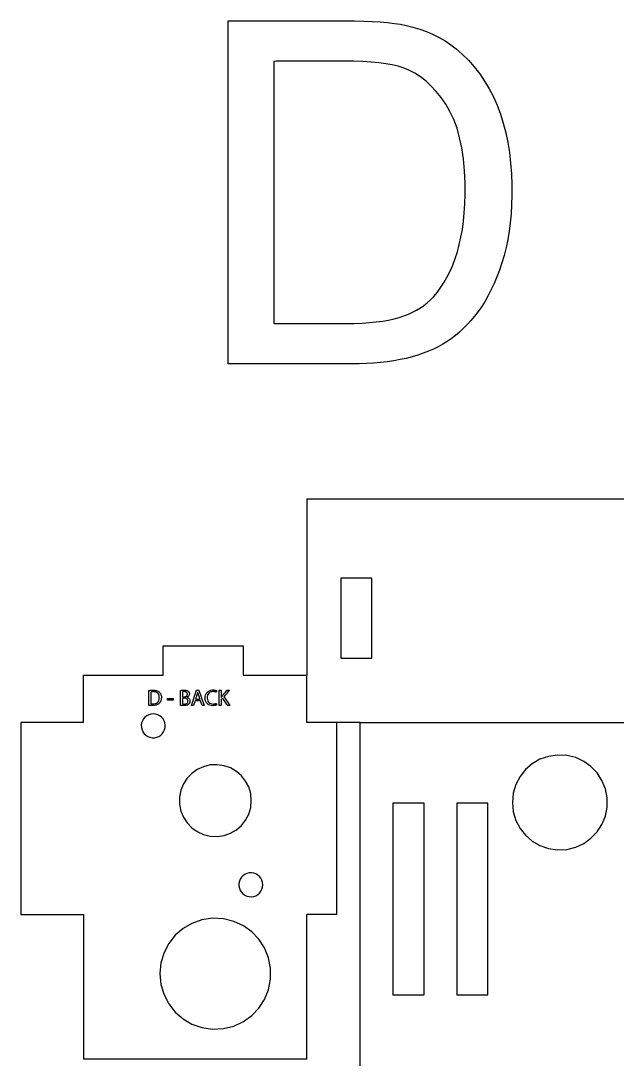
# Model space of a CAD drawing. Header units: metres. Extents: x 1590 to 2032, y 1171 to 1416.
# Drawn here: x 1589.7 to 1664.4, y 1285.2 to 1415.2 of the extents above; entities that cross this region are included whole.
import ezdxf

# ---------------------------------------------------------------- set-up
doc = ezdxf.new("R2010")
doc.units = ezdxf.units.M

msp = doc.modelspace()

# ---------------------------------------------------------------- linework, layer by layer
at = {"layer": 'COMPONENT1'}
for p, q in [((1625.56, 1355.38), (1625.56, 1333.3)), ((1625.56, 1355.38), (1687.23, 1355.38)), ((1633.7, 1345.46), (1629.8, 1345.46)), ((1629.8, 1345.46), (1629.8, 1335.46)), ((1633.7, 1335.46), (1633.7, 1345.46)), ((1607.56, 1333.3), (1607.56, 1337)), ((1607.56, 1337), (1617.56, 1337)), ((1617.56, 1337), (1617.56, 1333.3)), ((1629.8, 1335.46), (1633.7, 1335.46)), ((1597.56, 1333.3), (1607.56, 1333.3)), ((1597.56, 1327.38), (1597.56, 1333.3)), ((1617.56, 1333.3), (1625.56, 1333.3)), ((1625.56, 1327.38), (1625.56, 1333.3)), ((1606.02, 1328.45), (1605.74, 1328.36)), ((1606.31, 1328.47), (1606.02, 1328.45)), ((1606.6, 1328.45), (1606.31, 1328.47)), ((1606.88, 1328.36), (1606.6, 1328.45)), ((1597.56, 1327.38), (1589.71, 1327.38)), ((1589.71, 1327.38), (1589.71, 1303.37)), ((1604.85, 1327.34), (1604.81, 1327.05)), ((1604.95, 1327.61), (1604.85, 1327.34)), ((1605.09, 1327.85), (1604.95, 1327.61)), ((1605.27, 1328.06), (1605.09, 1327.85)), ((1605.49, 1328.23), (1605.27, 1328.06)), ((1605.74, 1328.36), (1605.49, 1328.23)), ((1607.13, 1328.23), (1606.88, 1328.36)), ((1607.35, 1328.06), (1607.13, 1328.23)), ((1607.53, 1327.85), (1607.35, 1328.06)), ((1607.67, 1327.61), (1607.53, 1327.85)), ((1607.77, 1327.34), (1607.67, 1327.61)), ((1607.81, 1327.05), (1607.77, 1327.34)), ((1629.26, 1327.38), (1625.56, 1327.38)), ((1632.23, 1327.38), (1629.26, 1327.38)), ((1629.26, 1327.38), (1629.26, 1303.37)), ((1632.23, 1327.38), (1687.23, 1327.38)), ((1632.23, 1327.3), (1632.23, 1327.38)), ((1632.23, 1275.6), (1632.23, 1327.3)), ((1604.81, 1327.05), (1604.83, 1326.75)), ((1604.83, 1326.75), (1604.9, 1326.47)), ((1604.9, 1326.47), (1605.01, 1326.22)), ((1605.01, 1326.22), (1605.18, 1325.99)), ((1605.18, 1325.99), (1605.38, 1325.8)), ((1607.24, 1325.8), (1607.44, 1325.99)), ((1607.44, 1325.99), (1607.61, 1326.22)), ((1607.61, 1326.22), (1607.72, 1326.47)), ((1607.72, 1326.47), (1607.79, 1326.75)), ((1607.79, 1326.75), (1607.81, 1327.05)), ((1605.38, 1325.8), (1605.61, 1325.64)), ((1605.61, 1325.64), (1605.88, 1325.54)), ((1605.88, 1325.54), (1606.16, 1325.48)), ((1606.16, 1325.48), (1606.46, 1325.48)), ((1606.46, 1325.48), (1606.74, 1325.54)), ((1606.74, 1325.54), (1607.01, 1325.64)), ((1607.01, 1325.64), (1607.24, 1325.8)), ((1656.93, 1323.32), (1655.79, 1323.15)), ((1658.11, 1323.27), (1656.93, 1323.32)), ((1659.22, 1322.99), (1658.11, 1323.27)), ((1613.43, 1322.07), (1612.59, 1321.86)), ((1614.32, 1322.11), (1613.43, 1322.07)), ((1615.18, 1321.98), (1614.32, 1322.11)), ((1615.99, 1321.7), (1615.18, 1321.98)), ((1653.76, 1322.21), (1652.92, 1321.49)), ((1654.72, 1322.78), (1653.76, 1322.21)), ((1655.79, 1323.15), (1654.72, 1322.78)), ((1660.23, 1322.52), (1659.22, 1322.99)), ((1661.13, 1321.87), (1660.23, 1322.52)), ((1611.14, 1321.01), (1610.56, 1320.41)), ((1611.82, 1321.5), (1611.14, 1321.01)), ((1612.59, 1321.86), (1611.82, 1321.5)), ((1616.72, 1321.27), (1615.99, 1321.7)), ((1617.35, 1320.72), (1616.72, 1321.27)), ((1617.87, 1320.06), (1617.35, 1320.72)), ((1652.92, 1321.49), (1652.24, 1320.62)), ((1661.9, 1321.07), (1661.13, 1321.87)), ((1662.5, 1320.14), (1661.9, 1321.07)), ((1610.1, 1319.7), (1609.78, 1318.91)), ((1610.56, 1320.41), (1610.1, 1319.7)), ((1618.26, 1319.32), (1617.87, 1320.06)), ((1651.72, 1319.63), (1651.39, 1318.54)), ((1652.24, 1320.62), (1651.72, 1319.63)), ((1662.93, 1319.1), (1662.5, 1320.14)), ((1609.78, 1318.91), (1609.61, 1318.06)), ((1609.61, 1318.06), (1609.61, 1317.17)), ((1618.51, 1318.49), (1618.26, 1319.32)), ((1618.59, 1317.61), (1618.51, 1318.49)), ((1651.39, 1318.54), (1651.28, 1317.38)), ((1663.15, 1317.97), (1662.93, 1319.1)), ((1609.61, 1317.17), (1609.78, 1316.31)), ((1618.51, 1316.73), (1618.59, 1317.61)), ((1640.23, 1317.3), (1636.33, 1317.3)), ((1636.33, 1317.3), (1636.33, 1293.29)), ((1640.23, 1293.29), (1640.23, 1317.3)), ((1648.23, 1317.3), (1644.33, 1317.3)), ((1644.33, 1317.3), (1644.33, 1293.29)), ((1648.23, 1293.29), (1648.23, 1317.3)), ((1651.28, 1317.38), (1651.39, 1316.22)), ((1662.93, 1315.66), (1663.15, 1316.79)), ((1663.15, 1316.79), (1663.15, 1317.97)), ((1609.78, 1316.31), (1610.1, 1315.53)), ((1610.1, 1315.53), (1610.56, 1314.82)), ((1617.87, 1315.16), (1618.26, 1315.91)), ((1618.26, 1315.91), (1618.51, 1316.73)), ((1651.39, 1316.22), (1651.72, 1315.13)), ((1662.5, 1314.62), (1662.93, 1315.66)), ((1610.56, 1314.82), (1611.14, 1314.22)), ((1611.14, 1314.22), (1611.82, 1313.73)), ((1616.72, 1313.96), (1617.35, 1314.51)), ((1617.35, 1314.51), (1617.87, 1315.16)), ((1651.72, 1315.13), (1652.24, 1314.14)), ((1661.9, 1313.69), (1662.5, 1314.62)), ((1611.82, 1313.73), (1612.59, 1313.37)), ((1612.59, 1313.37), (1613.43, 1313.16)), ((1613.43, 1313.16), (1614.32, 1313.12)), ((1614.32, 1313.12), (1615.18, 1313.25)), ((1615.18, 1313.25), (1615.99, 1313.53)), ((1615.99, 1313.53), (1616.72, 1313.96)), ((1652.24, 1314.14), (1652.92, 1313.27)), ((1652.92, 1313.27), (1653.76, 1312.55)), ((1660.23, 1312.24), (1661.13, 1312.89)), ((1661.13, 1312.89), (1661.9, 1313.69)), ((1653.76, 1312.55), (1654.72, 1311.98)), ((1654.72, 1311.98), (1655.79, 1311.61)), ((1655.79, 1311.61), (1656.93, 1311.44)), ((1658.11, 1311.49), (1659.22, 1311.77)), ((1659.22, 1311.77), (1660.23, 1312.24)), ((1656.93, 1311.44), (1658.11, 1311.49)), ((1617.2, 1307.77), (1617.09, 1307.51)), ((1617.35, 1308.01), (1617.2, 1307.77)), ((1617.54, 1308.21), (1617.35, 1308.01)), ((1617.77, 1308.37), (1617.54, 1308.21)), ((1618.03, 1308.49), (1617.77, 1308.37)), ((1618.31, 1308.56), (1618.03, 1308.49)), ((1618.6, 1308.57), (1618.31, 1308.56)), ((1618.89, 1308.53), (1618.6, 1308.57)), ((1619.16, 1308.44), (1618.89, 1308.53)), ((1619.4, 1308.29), (1619.16, 1308.44)), ((1619.61, 1308.11), (1619.4, 1308.29)), ((1619.79, 1307.89), (1619.61, 1308.11)), ((1619.92, 1307.64), (1619.79, 1307.89)), ((1617.09, 1307.51), (1617.03, 1307.22)), ((1617.03, 1307.22), (1617.03, 1306.93)), ((1617.03, 1306.93), (1617.09, 1306.64)), ((1617.09, 1306.64), (1617.2, 1306.38)), ((1617.2, 1306.38), (1617.35, 1306.14)), ((1619.79, 1306.26), (1619.92, 1306.51)), ((1620, 1307.37), (1619.92, 1307.64)), ((1619.92, 1306.51), (1620, 1306.78)), ((1620.03, 1307.08), (1620, 1307.37)), ((1620, 1306.78), (1620.03, 1307.08)), ((1617.35, 1306.14), (1617.54, 1305.94)), ((1617.54, 1305.94), (1617.77, 1305.78)), ((1617.77, 1305.78), (1618.03, 1305.66)), ((1618.03, 1305.66), (1618.31, 1305.59)), ((1618.31, 1305.59), (1618.6, 1305.58)), ((1618.6, 1305.58), (1618.89, 1305.62)), ((1618.89, 1305.62), (1619.16, 1305.71)), ((1619.16, 1305.71), (1619.4, 1305.86)), ((1619.4, 1305.86), (1619.61, 1306.04)), ((1619.61, 1306.04), (1619.79, 1306.26)), ((1589.71, 1303.37), (1597.56, 1303.37)), ((1597.56, 1303.37), (1597.56, 1285.26)), ((1612.41, 1302.69), (1611.16, 1302.25)), ((1613.74, 1302.89), (1612.41, 1302.69)), ((1615.12, 1302.82), (1613.74, 1302.89)), ((1616.41, 1302.5), (1615.12, 1302.82)), ((1617.6, 1301.95), (1616.41, 1302.5)), ((1629.26, 1303.37), (1625.56, 1303.37)), ((1625.56, 1285.26), (1625.56, 1303.37)), ((1610.04, 1301.59), (1609.06, 1300.75)), ((1611.16, 1302.25), (1610.04, 1301.59)), ((1618.65, 1301.19), (1617.6, 1301.95)), ((1619.54, 1300.26), (1618.65, 1301.19)), ((1609.06, 1300.75), (1608.26, 1299.73)), ((1620.25, 1299.17), (1619.54, 1300.26)), ((1607.66, 1298.58), (1607.27, 1297.31)), ((1608.26, 1299.73), (1607.66, 1298.58)), ((1620.75, 1297.95), (1620.25, 1299.17)), ((1607.27, 1297.31), (1607.14, 1295.95)), ((1621.01, 1296.64), (1620.75, 1297.95)), ((1607.14, 1295.95), (1607.27, 1294.59)), ((1621.01, 1295.26), (1621.01, 1296.64)), ((1620.75, 1293.94), (1621.01, 1295.26)), ((1607.27, 1294.59), (1607.66, 1293.32)), ((1620.25, 1292.72), (1620.75, 1293.94)), ((1607.66, 1293.32), (1608.26, 1292.16)), ((1608.26, 1292.16), (1609.06, 1291.15)), ((1619.54, 1291.64), (1620.25, 1292.72)), ((1636.33, 1293.29), (1640.23, 1293.29)), ((1644.33, 1293.29), (1648.23, 1293.29)), ((1609.06, 1291.15), (1610.04, 1290.3)), ((1618.65, 1290.7), (1619.54, 1291.64)), ((1610.04, 1290.3), (1611.16, 1289.64)), ((1611.16, 1289.64), (1612.41, 1289.2)), ((1616.41, 1289.39), (1617.6, 1289.95)), ((1617.6, 1289.95), (1618.65, 1290.7)), ((1612.41, 1289.2), (1613.74, 1289.01)), ((1613.74, 1289.01), (1615.12, 1289.07)), ((1615.12, 1289.07), (1616.41, 1289.39)), ((1625.56, 1285.26), (1597.56, 1285.26))]:
    msp.add_line(p, q, dxfattribs=at)
at = {"layer": 'COMPONENT19'}
for p, q in [((1605.76, 1331.4), (1605.82, 1331.41)), ((1605.76, 1331.32), (1605.76, 1331.4)), ((1605.76, 1331.12), (1605.76, 1331.32)), ((1605.76, 1330.82), (1605.76, 1331.12)), ((1605.82, 1331.41), (1605.88, 1331.41)), ((1605.88, 1331.41), (1605.94, 1331.42)), ((1605.94, 1331.42), (1606, 1331.43)), ((1606, 1331.43), (1606.07, 1331.43)), ((1606.03, 1331.22), (1606.01, 1331.13)), ((1606.01, 1331.13), (1606.01, 1330.95)), ((1606.05, 1331.23), (1606.03, 1331.22)), ((1606.08, 1331.23), (1606.05, 1331.23)), ((1606.07, 1331.43), (1606.13, 1331.44)), ((1606.12, 1331.24), (1606.08, 1331.23)), ((1606.15, 1331.24), (1606.12, 1331.24)), ((1606.13, 1331.44), (1606.2, 1331.44)), ((1606.19, 1331.24), (1606.15, 1331.24)), ((1606.23, 1331.24), (1606.19, 1331.24)), ((1606.2, 1331.44), (1606.27, 1331.44)), ((1606.28, 1331.25), (1606.23, 1331.24)), ((1606.27, 1331.44), (1606.39, 1331.44)), ((1606.4, 1331.24), (1606.28, 1331.25)), ((1606.39, 1331.44), (1606.51, 1331.43)), ((1606.57, 1331.21), (1606.4, 1331.24)), ((1606.51, 1331.43), (1606.62, 1331.41)), ((1606.71, 1331.16), (1606.57, 1331.21)), ((1606.62, 1331.41), (1606.72, 1331.38)), ((1606.83, 1331.09), (1606.71, 1331.16)), ((1606.72, 1331.38), (1606.81, 1331.35)), ((1606.81, 1331.35), (1606.89, 1331.31)), ((1606.92, 1331), (1606.83, 1331.09)), ((1606.89, 1331.31), (1606.97, 1331.27)), ((1606.97, 1331.27), (1607.04, 1331.22)), ((1607.04, 1331.22), (1607.1, 1331.16)), ((1607.1, 1331.16), (1607.15, 1331.1)), ((1607.15, 1331.1), (1607.2, 1331.03)), ((1609.7, 1331.4), (1609.75, 1331.41)), ((1609.7, 1331.32), (1609.7, 1331.4)), ((1609.7, 1331.11), (1609.7, 1331.32)), ((1609.7, 1330.82), (1609.7, 1331.11)), ((1609.75, 1331.41), (1609.79, 1331.41)), ((1609.79, 1331.41), (1609.85, 1331.42)), ((1609.85, 1331.42), (1609.9, 1331.43)), ((1609.9, 1331.43), (1609.96, 1331.43)), ((1609.98, 1331.24), (1609.95, 1331.23)), ((1609.95, 1331.23), (1609.95, 1331.2)), ((1609.95, 1331.2), (1609.95, 1331.13)), ((1609.95, 1331.13), (1609.95, 1331.03)), ((1609.96, 1331.43), (1610.02, 1331.44)), ((1610.02, 1331.24), (1609.98, 1331.24)), ((1610.02, 1331.44), (1610.08, 1331.44)), ((1610.05, 1331.25), (1610.02, 1331.24)), ((1610.08, 1331.25), (1610.05, 1331.25)), ((1610.08, 1331.44), (1610.15, 1331.44)), ((1610.11, 1331.25), (1610.08, 1331.25)), ((1610.15, 1331.25), (1610.11, 1331.25)), ((1610.15, 1331.44), (1610.23, 1331.44)), ((1610.22, 1331.25), (1610.15, 1331.25)), ((1610.3, 1331.24), (1610.22, 1331.25)), ((1610.23, 1331.44), (1610.31, 1331.43)), ((1610.38, 1331.22), (1610.3, 1331.24)), ((1610.31, 1331.43), (1610.38, 1331.42)), ((1610.38, 1331.42), (1610.45, 1331.41)), ((1610.44, 1331.2), (1610.38, 1331.22)), ((1610.49, 1331.16), (1610.44, 1331.2)), ((1610.45, 1331.41), (1610.51, 1331.39)), ((1610.53, 1331.11), (1610.49, 1331.16)), ((1610.51, 1331.39), (1610.57, 1331.37)), ((1610.56, 1331.06), (1610.53, 1331.11)), ((1610.58, 1330.99), (1610.56, 1331.06)), ((1610.57, 1331.37), (1610.62, 1331.34)), ((1610.62, 1331.34), (1610.66, 1331.31)), ((1610.66, 1331.31), (1610.7, 1331.28)), ((1610.7, 1331.28), (1610.73, 1331.25)), ((1610.73, 1331.25), (1610.76, 1331.21)), ((1610.76, 1331.21), (1610.78, 1331.17)), ((1610.78, 1331.17), (1610.8, 1331.13)), ((1610.8, 1331.13), (1610.82, 1331.08)), ((1610.82, 1331.08), (1610.83, 1331.04)), ((1611.09, 1329.52), (1611.74, 1331.43)), ((1611.74, 1331.43), (1612.03, 1331.43)), ((1611.84, 1331.06), (1611.83, 1331.02)), ((1611.85, 1331.11), (1611.84, 1331.06)), ((1611.86, 1331.15), (1611.85, 1331.11)), ((1611.88, 1331.2), (1611.86, 1331.15)), ((1611.89, 1331.15), (1611.88, 1331.2)), ((1611.9, 1331.11), (1611.89, 1331.15)), ((1611.92, 1331.07), (1611.9, 1331.11)), ((1611.93, 1331.03), (1611.92, 1331.07)), ((1612.03, 1331.43), (1612.68, 1329.52)), ((1612.94, 1331), (1613.05, 1331.15)), ((1613.05, 1331.15), (1613.19, 1331.27)), ((1613.19, 1331.27), (1613.35, 1331.36)), ((1613.34, 1331.11), (1613.24, 1331.01)), ((1613.45, 1331.18), (1613.34, 1331.11)), ((1613.35, 1331.36), (1613.53, 1331.43)), ((1613.59, 1331.23), (1613.45, 1331.18)), ((1613.53, 1331.43), (1613.73, 1331.46)), ((1613.74, 1331.25), (1613.59, 1331.23)), ((1613.73, 1331.46), (1613.86, 1331.46)), ((1613.84, 1331.25), (1613.74, 1331.25)), ((1613.9, 1331.25), (1613.84, 1331.25)), ((1613.86, 1331.46), (1613.94, 1331.45)), ((1613.95, 1331.24), (1613.9, 1331.25)), ((1613.94, 1331.45), (1614.01, 1331.44)), ((1614, 1331.23), (1613.95, 1331.24)), ((1614.05, 1331.22), (1614, 1331.23)), ((1614.01, 1331.44), (1614.07, 1331.43)), ((1614.09, 1331.21), (1614.05, 1331.22)), ((1614.07, 1331.43), (1614.12, 1331.42)), ((1614.13, 1331.2), (1614.09, 1331.21)), ((1614.12, 1331.42), (1614.17, 1331.41)), ((1614.19, 1331.19), (1614.13, 1331.2)), ((1614.17, 1331.41), (1614.21, 1331.39)), ((1614.2, 1331.22), (1614.19, 1331.19)), ((1614.21, 1331.25), (1614.2, 1331.22)), ((1614.21, 1331.39), (1614.24, 1331.38)), ((1614.22, 1331.29), (1614.21, 1331.25)), ((1614.23, 1331.32), (1614.22, 1331.29)), ((1614.24, 1331.35), (1614.23, 1331.32)), ((1614.24, 1331.38), (1614.24, 1331.35)), ((1614.56, 1331.43), (1614.6, 1331.43)), ((1614.56, 1331.32), (1614.56, 1331.43)), ((1614.56, 1331.06), (1614.56, 1331.32)), ((1614.56, 1330.7), (1614.56, 1331.06)), ((1614.6, 1331.43), (1614.65, 1331.43)), ((1614.65, 1331.43), (1614.7, 1331.43)), ((1614.7, 1331.43), (1614.75, 1331.43)), ((1614.75, 1331.43), (1614.78, 1331.43)), ((1614.78, 1331.43), (1614.8, 1331.39)), ((1614.8, 1331.39), (1614.8, 1331.27)), ((1614.8, 1331.27), (1614.8, 1331.1)), ((1614.8, 1331.1), (1614.8, 1330.91)), ((1615.11, 1330.9), (1615.23, 1331.05)), ((1615.23, 1331.05), (1615.35, 1331.2)), ((1615.35, 1331.2), (1615.46, 1331.32)), ((1615.56, 1331.09), (1615.42, 1330.93)), ((1615.46, 1331.32), (1615.52, 1331.41)), ((1615.52, 1331.41), (1615.54, 1331.43)), ((1615.54, 1331.43), (1615.61, 1331.43)), ((1615.7, 1331.25), (1615.56, 1331.09)), ((1615.61, 1331.43), (1615.67, 1331.43)), ((1615.67, 1331.43), (1615.74, 1331.43)), ((1615.8, 1331.37), (1615.7, 1331.25)), ((1615.74, 1331.43), (1615.79, 1331.43)), ((1615.79, 1331.43), (1615.83, 1331.43)), ((1615.83, 1331.43), (1615.8, 1331.37)), ((1605.76, 1330.49), (1605.76, 1330.82)), ((1605.76, 1330.15), (1605.76, 1330.49)), ((1605.76, 1329.85), (1605.76, 1330.15)), ((1605.76, 1329.63), (1605.76, 1329.85)), ((1606.01, 1330.95), (1606.01, 1330.71)), ((1606.01, 1330.71), (1606.01, 1330.44)), ((1606.01, 1330.44), (1606.01, 1330.17)), ((1606.01, 1330.17), (1606.01, 1329.94)), ((1606.01, 1329.94), (1606.01, 1329.78)), ((1606.01, 1329.78), (1606.01, 1329.72)), ((1606.4, 1329.71), (1606.57, 1329.75)), ((1606.57, 1329.75), (1606.71, 1329.8)), ((1606.71, 1329.8), (1606.83, 1329.89)), ((1606.83, 1329.89), (1606.92, 1329.99)), ((1606.99, 1330.89), (1606.92, 1331)), ((1606.92, 1329.99), (1606.99, 1330.12)), ((1607.02, 1329.75), (1606.95, 1329.7)), ((1607.04, 1330.75), (1606.99, 1330.89)), ((1606.99, 1330.12), (1607.04, 1330.27)), ((1607.09, 1329.82), (1607.02, 1329.75)), ((1607.06, 1330.61), (1607.04, 1330.75)), ((1607.04, 1330.27), (1607.06, 1330.44)), ((1607.06, 1330.44), (1607.06, 1330.61)), ((1607.14, 1329.89), (1607.09, 1329.82)), ((1607.19, 1329.97), (1607.14, 1329.89)), ((1607.24, 1330.06), (1607.19, 1329.97)), ((1607.2, 1331.03), (1607.24, 1330.95)), ((1607.24, 1330.95), (1607.27, 1330.86)), ((1607.27, 1330.15), (1607.24, 1330.06)), ((1607.27, 1330.86), (1607.3, 1330.77)), ((1607.3, 1330.24), (1607.27, 1330.15)), ((1607.3, 1330.77), (1607.32, 1330.67)), ((1607.31, 1330.35), (1607.3, 1330.24)), ((1607.32, 1330.46), (1607.31, 1330.35)), ((1607.32, 1330.67), (1607.32, 1330.57)), ((1607.32, 1330.57), (1607.32, 1330.46)), ((1608.11, 1330.2), (1608.11, 1330.38)), ((1608.11, 1330.38), (1608.81, 1330.38)), ((1608.81, 1330.2), (1608.11, 1330.2)), ((1608.81, 1330.38), (1608.81, 1330.2)), ((1609.7, 1330.48), (1609.7, 1330.82)), ((1609.7, 1330.14), (1609.7, 1330.48)), ((1609.7, 1329.84), (1609.7, 1330.14)), ((1609.7, 1329.62), (1609.7, 1329.84)), ((1609.95, 1331.03), (1609.95, 1330.92)), ((1609.95, 1330.92), (1609.95, 1330.81)), ((1609.95, 1330.81), (1609.95, 1330.71)), ((1609.95, 1330.71), (1609.95, 1330.62)), ((1609.95, 1330.62), (1609.98, 1330.62)), ((1609.97, 1330.44), (1609.95, 1330.39)), ((1609.95, 1330.39), (1609.95, 1330.31)), ((1609.95, 1330.31), (1609.95, 1330.19)), ((1609.95, 1330.19), (1609.95, 1330.06)), ((1609.95, 1330.06), (1609.95, 1329.93)), ((1609.95, 1329.93), (1609.95, 1329.82)), ((1609.95, 1329.82), (1609.95, 1329.74)), ((1610, 1330.44), (1609.97, 1330.44)), ((1609.98, 1330.62), (1610.02, 1330.62)), ((1610.04, 1330.44), (1610, 1330.44)), ((1610.02, 1330.62), (1610.06, 1330.62)), ((1610.08, 1330.44), (1610.04, 1330.44)), ((1610.06, 1330.62), (1610.1, 1330.62)), ((1610.11, 1330.44), (1610.08, 1330.44)), ((1610.1, 1330.62), (1610.13, 1330.62)), ((1610.15, 1330.44), (1610.11, 1330.44)), ((1610.13, 1330.62), (1610.16, 1330.62)), ((1610.21, 1330.43), (1610.15, 1330.44)), ((1610.16, 1330.62), (1610.24, 1330.62)), ((1610.3, 1330.42), (1610.21, 1330.43)), ((1610.24, 1330.62), (1610.33, 1330.64)), ((1610.39, 1330.4), (1610.3, 1330.42)), ((1610.33, 1330.64), (1610.4, 1330.66)), ((1610.46, 1330.37), (1610.39, 1330.4)), ((1610.4, 1330.66), (1610.46, 1330.7)), ((1610.4, 1329.74), (1610.47, 1329.77)), ((1610.46, 1330.7), (1610.51, 1330.74)), ((1610.53, 1330.33), (1610.46, 1330.37)), ((1610.47, 1329.77), (1610.54, 1329.81)), ((1610.51, 1330.74), (1610.54, 1330.79)), ((1610.54, 1330.56), (1610.51, 1330.55)), ((1610.51, 1330.55), (1610.54, 1330.53)), ((1610.58, 1330.27), (1610.53, 1330.33)), ((1610.54, 1330.79), (1610.57, 1330.85)), ((1610.61, 1330.59), (1610.54, 1330.56)), ((1610.54, 1330.53), (1610.61, 1330.51)), ((1610.54, 1329.81), (1610.59, 1329.87)), ((1610.57, 1330.85), (1610.58, 1330.91)), ((1610.58, 1330.91), (1610.58, 1330.99)), ((1610.62, 1330.2), (1610.58, 1330.27)), ((1610.59, 1329.87), (1610.62, 1329.94)), ((1610.67, 1330.63), (1610.61, 1330.59)), ((1610.61, 1330.51), (1610.68, 1330.47)), ((1610.64, 1330.12), (1610.62, 1330.2)), ((1610.62, 1329.94), (1610.64, 1330.03)), ((1610.64, 1330.03), (1610.64, 1330.12)), ((1610.72, 1330.68), (1610.67, 1330.63)), ((1610.68, 1330.47), (1610.74, 1330.42)), ((1610.76, 1330.73), (1610.72, 1330.68)), ((1610.74, 1330.42), (1610.8, 1330.37)), ((1610.79, 1330.79), (1610.76, 1330.73)), ((1610.8, 1329.75), (1610.76, 1329.71)), ((1610.82, 1330.85), (1610.79, 1330.79)), ((1610.8, 1330.37), (1610.85, 1330.3)), ((1610.83, 1329.79), (1610.8, 1329.75)), ((1610.83, 1330.92), (1610.82, 1330.85)), ((1610.83, 1331.04), (1610.83, 1330.98)), ((1610.83, 1330.98), (1610.83, 1330.92)), ((1610.85, 1329.83), (1610.83, 1329.79)), ((1610.85, 1330.3), (1610.88, 1330.22)), ((1610.87, 1329.88), (1610.85, 1329.83)), ((1610.89, 1329.93), (1610.87, 1329.88)), ((1610.88, 1330.22), (1610.9, 1330.13)), ((1610.9, 1329.98), (1610.89, 1329.93)), ((1610.9, 1330.13), (1610.9, 1330.04)), ((1610.9, 1330.04), (1610.9, 1329.98)), ((1611.54, 1330.12), (1611.34, 1329.52)), ((1612.22, 1330.12), (1611.54, 1330.12)), ((1611.62, 1330.39), (1611.6, 1330.33)), ((1611.6, 1330.33), (1611.62, 1330.31)), ((1611.64, 1330.47), (1611.62, 1330.39)), ((1611.62, 1330.31), (1611.69, 1330.31)), ((1611.68, 1330.56), (1611.64, 1330.47)), ((1611.71, 1330.66), (1611.68, 1330.56)), ((1611.69, 1330.31), (1611.78, 1330.31)), ((1611.74, 1330.76), (1611.71, 1330.66)), ((1611.77, 1330.83), (1611.74, 1330.76)), ((1611.78, 1330.86), (1611.77, 1330.83)), ((1611.79, 1330.89), (1611.78, 1330.86)), ((1611.78, 1330.31), (1611.89, 1330.31)), ((1611.8, 1330.94), (1611.79, 1330.89)), ((1611.81, 1330.98), (1611.8, 1330.94)), ((1611.83, 1331.02), (1611.81, 1330.98)), ((1611.89, 1330.31), (1611.99, 1330.31)), ((1611.94, 1330.99), (1611.93, 1331.03)), ((1611.95, 1330.94), (1611.94, 1330.99)), ((1611.97, 1330.9), (1611.95, 1330.94)), ((1611.98, 1330.86), (1611.97, 1330.9)), ((1611.99, 1330.83), (1611.98, 1330.86)), ((1612.01, 1330.77), (1611.99, 1330.83)), ((1611.99, 1330.31), (1612.08, 1330.31)), ((1612.04, 1330.68), (1612.01, 1330.77)), ((1612.08, 1330.58), (1612.04, 1330.68)), ((1612.11, 1330.48), (1612.08, 1330.58)), ((1612.08, 1330.31), (1612.17, 1330.31)), ((1612.14, 1330.4), (1612.11, 1330.48)), ((1612.17, 1330.31), (1612.14, 1330.4)), ((1612.42, 1329.52), (1612.22, 1330.12)), ((1612.81, 1330.41), (1612.82, 1330.63)), ((1612.83, 1330.2), (1612.81, 1330.41)), ((1612.82, 1330.63), (1612.86, 1330.83)), ((1612.89, 1330.01), (1612.83, 1330.2)), ((1612.86, 1330.83), (1612.94, 1331)), ((1612.98, 1329.85), (1612.89, 1330.01)), ((1613.09, 1329.72), (1612.98, 1329.85)), ((1613.1, 1330.75), (1613.07, 1330.59)), ((1613.07, 1330.59), (1613.07, 1330.42)), ((1613.07, 1330.42), (1613.09, 1330.26)), ((1613.09, 1330.26), (1613.13, 1330.11)), ((1613.16, 1330.89), (1613.1, 1330.75)), ((1613.13, 1330.11), (1613.19, 1329.99)), ((1613.24, 1331.01), (1613.16, 1330.89)), ((1613.19, 1329.99), (1613.28, 1329.89)), ((1613.28, 1329.89), (1613.39, 1329.8)), ((1613.39, 1329.8), (1613.52, 1329.75)), ((1613.52, 1329.75), (1613.66, 1329.71)), ((1614.07, 1329.74), (1614.12, 1329.75)), ((1614.12, 1329.75), (1614.16, 1329.77)), ((1614.16, 1329.77), (1614.2, 1329.78)), ((1614.2, 1329.78), (1614.2, 1329.75)), ((1614.2, 1329.75), (1614.21, 1329.72)), ((1614.56, 1330.31), (1614.56, 1330.7)), ((1614.56, 1329.94), (1614.56, 1330.31)), ((1614.56, 1329.66), (1614.56, 1329.94)), ((1614.8, 1330.91), (1614.8, 1330.73)), ((1614.8, 1330.73), (1614.8, 1330.59)), ((1614.8, 1330.59), (1614.8, 1330.51)), ((1614.8, 1330.51), (1614.84, 1330.56)), ((1614.82, 1330.28), (1614.8, 1330.25)), ((1614.8, 1330.25), (1614.8, 1330.17)), ((1614.8, 1330.17), (1614.8, 1330.06)), ((1614.8, 1330.06), (1614.8, 1329.91)), ((1614.8, 1329.91), (1614.8, 1329.76)), ((1614.8, 1329.76), (1614.8, 1329.63)), ((1614.86, 1330.31), (1614.82, 1330.28)), ((1614.84, 1330.56), (1614.86, 1330.59)), ((1614.86, 1330.59), (1614.89, 1330.61)), ((1614.89, 1330.35), (1614.86, 1330.31)), ((1614.89, 1330.61), (1614.91, 1330.64)), ((1614.93, 1330.4), (1614.89, 1330.35)), ((1614.91, 1330.64), (1614.93, 1330.67)), ((1614.93, 1330.67), (1614.95, 1330.7)), ((1614.96, 1330.43), (1614.93, 1330.4)), ((1614.95, 1330.7), (1614.97, 1330.72)), ((1614.99, 1330.45), (1614.96, 1330.43)), ((1614.97, 1330.72), (1615.02, 1330.79)), ((1615.05, 1330.36), (1614.99, 1330.45)), ((1615.02, 1330.79), (1615.11, 1330.9)), ((1615.15, 1330.21), (1615.05, 1330.36)), ((1615.28, 1330.02), (1615.15, 1330.21)), ((1615.19, 1330.66), (1615.16, 1330.62)), ((1615.16, 1330.62), (1615.2, 1330.56)), ((1615.29, 1330.77), (1615.19, 1330.66)), ((1615.2, 1330.56), (1615.3, 1330.41)), ((1615.41, 1329.83), (1615.28, 1330.02)), ((1615.42, 1330.93), (1615.29, 1330.77)), ((1615.3, 1330.41), (1615.44, 1330.2)), ((1615.52, 1329.66), (1615.41, 1329.83)), ((1615.44, 1330.2), (1615.59, 1329.97)), ((1615.59, 1329.97), (1615.74, 1329.76)), ((1615.74, 1329.76), (1615.85, 1329.6)), ((1605.76, 1329.53), (1605.76, 1329.63)), ((1605.8, 1329.53), (1605.76, 1329.53)), ((1605.85, 1329.52), (1605.8, 1329.53)), ((1605.9, 1329.52), (1605.85, 1329.52)), ((1605.95, 1329.51), (1605.9, 1329.52)), ((1606.01, 1329.51), (1605.95, 1329.51)), ((1606.01, 1329.72), (1606.06, 1329.71)), ((1606.07, 1329.51), (1606.01, 1329.51)), ((1606.06, 1329.71), (1606.09, 1329.71)), ((1606.13, 1329.51), (1606.07, 1329.51)), ((1606.09, 1329.71), (1606.12, 1329.71)), ((1606.12, 1329.71), (1606.15, 1329.71)), ((1606.19, 1329.51), (1606.13, 1329.51)), ((1606.15, 1329.71), (1606.18, 1329.71)), ((1606.18, 1329.71), (1606.21, 1329.71)), ((1606.3, 1329.51), (1606.19, 1329.51)), ((1606.21, 1329.71), (1606.25, 1329.71)), ((1606.25, 1329.71), (1606.4, 1329.71)), ((1606.43, 1329.52), (1606.3, 1329.51)), ((1606.55, 1329.54), (1606.43, 1329.52)), ((1606.66, 1329.57), (1606.55, 1329.54)), ((1606.77, 1329.6), (1606.66, 1329.57)), ((1606.86, 1329.64), (1606.77, 1329.6)), ((1606.95, 1329.7), (1606.86, 1329.64)), ((1609.7, 1329.53), (1609.7, 1329.62)), ((1609.73, 1329.53), (1609.7, 1329.53)), ((1609.77, 1329.52), (1609.73, 1329.53)), ((1609.81, 1329.52), (1609.77, 1329.52)), ((1609.85, 1329.52), (1609.81, 1329.52)), ((1609.9, 1329.51), (1609.85, 1329.52)), ((1609.96, 1329.51), (1609.9, 1329.51)), ((1609.95, 1329.74), (1609.95, 1329.71)), ((1609.95, 1329.71), (1609.99, 1329.71)), ((1610.01, 1329.51), (1609.96, 1329.51)), ((1609.99, 1329.71), (1610.04, 1329.7)), ((1610.07, 1329.51), (1610.01, 1329.51)), ((1610.04, 1329.7), (1610.06, 1329.7)), ((1610.06, 1329.7), (1610.09, 1329.7)), ((1610.17, 1329.51), (1610.07, 1329.51)), ((1610.09, 1329.7), (1610.12, 1329.7)), ((1610.12, 1329.7), (1610.15, 1329.7)), ((1610.15, 1329.7), (1610.23, 1329.7)), ((1610.28, 1329.52), (1610.17, 1329.51)), ((1610.23, 1329.7), (1610.32, 1329.71)), ((1610.37, 1329.53), (1610.28, 1329.52)), ((1610.32, 1329.71), (1610.4, 1329.74)), ((1610.46, 1329.55), (1610.37, 1329.53)), ((1610.54, 1329.57), (1610.46, 1329.55)), ((1610.61, 1329.6), (1610.54, 1329.57)), ((1610.67, 1329.63), (1610.61, 1329.6)), ((1610.72, 1329.67), (1610.67, 1329.63)), ((1610.76, 1329.71), (1610.72, 1329.67)), ((1611.34, 1329.52), (1611.09, 1329.52)), ((1612.68, 1329.52), (1612.42, 1329.52)), ((1613.23, 1329.62), (1613.09, 1329.72)), ((1613.39, 1329.55), (1613.23, 1329.62)), ((1613.57, 1329.51), (1613.39, 1329.55)), ((1613.75, 1329.49), (1613.57, 1329.51)), ((1613.66, 1329.71), (1613.8, 1329.7)), ((1613.83, 1329.5), (1613.75, 1329.49)), ((1613.8, 1329.7), (1613.86, 1329.7)), ((1613.91, 1329.5), (1613.83, 1329.5)), ((1613.86, 1329.7), (1613.92, 1329.71)), ((1613.98, 1329.51), (1613.91, 1329.5)), ((1613.92, 1329.71), (1613.97, 1329.72)), ((1613.97, 1329.72), (1614.02, 1329.73)), ((1614.05, 1329.52), (1613.98, 1329.51)), ((1614.02, 1329.73), (1614.07, 1329.74)), ((1614.11, 1329.54), (1614.05, 1329.52)), ((1614.16, 1329.55), (1614.11, 1329.54)), ((1614.21, 1329.57), (1614.16, 1329.55)), ((1614.21, 1329.72), (1614.22, 1329.68)), ((1614.24, 1329.58), (1614.21, 1329.57)), ((1614.22, 1329.68), (1614.23, 1329.65)), ((1614.23, 1329.65), (1614.24, 1329.61)), ((1614.24, 1329.61), (1614.24, 1329.58)), ((1614.57, 1329.52), (1614.56, 1329.66)), ((1614.6, 1329.52), (1614.57, 1329.52)), ((1614.64, 1329.52), (1614.6, 1329.52)), ((1614.69, 1329.52), (1614.64, 1329.52)), ((1614.74, 1329.52), (1614.69, 1329.52)), ((1614.78, 1329.52), (1614.74, 1329.52)), ((1614.8, 1329.55), (1614.78, 1329.52)), ((1614.8, 1329.63), (1614.8, 1329.55)), ((1615.59, 1329.55), (1615.52, 1329.66)), ((1615.63, 1329.52), (1615.59, 1329.55)), ((1615.68, 1329.52), (1615.63, 1329.52)), ((1615.74, 1329.52), (1615.68, 1329.52)), ((1615.8, 1329.52), (1615.74, 1329.52)), ((1615.85, 1329.52), (1615.8, 1329.52)), ((1615.85, 1329.6), (1615.9, 1329.53)), ((1615.9, 1329.53), (1615.85, 1329.52))]:
    msp.add_line(p, q, dxfattribs=at)
at = {"layer": 'COMPONENT23'}
for p, q in [((1615.71, 1415.21), (1616.24, 1415.22)), ((1615.71, 1413.12), (1615.71, 1415.21)), ((1616.24, 1415.22), (1617.82, 1415.22)), ((1617.82, 1415.22), (1620.1, 1415.22)), ((1620.1, 1415.22), (1622.77, 1415.22)), ((1622.77, 1415.22), (1625.48, 1415.22)), ((1625.48, 1415.22), (1627.89, 1415.22)), ((1627.89, 1415.22), (1629.67, 1415.22)), ((1629.67, 1415.22), (1630.49, 1415.22)), ((1630.49, 1415.22), (1631.52, 1415.22)), ((1631.52, 1415.22), (1632.66, 1415.19)), ((1632.66, 1415.19), (1633.73, 1415.15)), ((1633.73, 1415.15), (1634.73, 1415.09)), ((1634.73, 1415.09), (1635.65, 1415)), ((1635.65, 1415), (1636.51, 1414.9)), ((1636.51, 1414.9), (1637.29, 1414.78)), ((1637.29, 1414.78), (1637.99, 1414.65)), ((1637.99, 1414.65), (1638.83, 1414.44)), ((1638.83, 1414.44), (1639.71, 1414.18)), ((1615.71, 1408.14), (1615.71, 1413.12)), ((1639.71, 1414.18), (1640.54, 1413.87)), ((1640.54, 1413.87), (1641.35, 1413.52)), ((1641.35, 1413.52), (1642.12, 1413.13)), ((1642.12, 1413.13), (1642.86, 1412.7)), ((1642.86, 1412.7), (1643.57, 1412.23)), ((1643.57, 1412.23), (1644.24, 1411.71)), ((1644.24, 1411.71), (1645.01, 1411.05)), ((1645.01, 1411.05), (1645.79, 1410.28)), ((1621.71, 1410.16), (1621.4, 1410.14)), ((1621.4, 1410.14), (1621.4, 1408.5)), ((1622.65, 1410.16), (1621.71, 1410.16)), ((1624.04, 1410.16), (1622.65, 1410.16)), ((1625.66, 1410.16), (1624.04, 1410.16)), ((1627.31, 1410.16), (1625.66, 1410.16)), ((1628.79, 1410.16), (1627.31, 1410.16)), ((1629.89, 1410.16), (1628.79, 1410.16)), ((1630.41, 1410.16), (1629.89, 1410.16)), ((1631.4, 1410.15), (1630.41, 1410.16)), ((1632.54, 1410.11), (1631.4, 1410.15)), ((1633.59, 1410.05), (1632.54, 1410.11)), ((1634.57, 1409.96), (1633.59, 1410.05)), ((1635.45, 1409.85), (1634.57, 1409.96)), ((1636.25, 1409.7), (1635.45, 1409.85)), ((1636.97, 1409.54), (1636.25, 1409.7)), ((1637.6, 1409.34), (1636.97, 1409.54)), ((1638.32, 1409.05), (1637.6, 1409.34)), ((1639.06, 1408.65), (1638.32, 1409.05)), ((1645.79, 1410.28), (1646.51, 1409.46)), ((1646.51, 1409.46), (1647.19, 1408.6)), ((1615.71, 1401.24), (1615.71, 1408.14)), ((1621.4, 1408.5), (1621.4, 1404.68)), ((1639.78, 1408.19), (1639.06, 1408.65)), ((1640.47, 1407.65), (1639.78, 1408.19)), ((1647.19, 1408.6), (1647.81, 1407.68)), ((1641.13, 1407.04), (1640.47, 1407.65)), ((1641.76, 1406.36), (1641.13, 1407.04)), ((1647.81, 1407.68), (1648.38, 1406.72)), ((1648.38, 1406.72), (1648.9, 1405.71)), ((1642.36, 1405.61), (1641.76, 1406.36)), ((1642.93, 1404.78), (1642.36, 1405.61)), ((1648.9, 1405.71), (1649.36, 1404.65)), ((1621.4, 1404.68), (1621.4, 1399.41)), ((1643.47, 1403.87), (1642.93, 1404.78)), ((1643.94, 1402.88), (1643.47, 1403.87)), ((1649.36, 1404.65), (1649.78, 1403.54)), ((1644.35, 1401.78), (1643.94, 1402.88)), ((1649.78, 1403.54), (1650.14, 1402.39)), ((1615.71, 1393.42), (1615.71, 1401.24)), ((1644.68, 1400.59), (1644.35, 1401.78)), ((1650.14, 1402.39), (1650.45, 1401.21)), ((1644.95, 1399.31), (1644.68, 1400.59)), ((1650.45, 1401.21), (1650.7, 1399.98)), ((1650.7, 1399.98), (1650.91, 1398.72)), ((1621.4, 1399.41), (1621.4, 1393.44)), ((1645.16, 1397.93), (1644.95, 1399.31)), ((1650.91, 1398.72), (1651.06, 1397.41)), ((1645.29, 1396.46), (1645.16, 1397.93)), ((1651.06, 1397.41), (1651.17, 1396.07)), ((1645.36, 1394.89), (1645.29, 1396.46)), ((1651.17, 1396.07), (1651.22, 1394.69)), ((1645.36, 1393.47), (1645.36, 1394.89)), ((1621.4, 1393.44), (1621.4, 1387.51)), ((1645.33, 1392.32), (1645.36, 1393.47)), ((1651.22, 1394.69), (1651.22, 1393.38)), ((1615.71, 1385.63), (1615.71, 1393.42)), ((1645.26, 1391.2), (1645.33, 1392.32)), ((1651.19, 1392.2), (1651.12, 1391.06)), ((1651.22, 1393.38), (1651.19, 1392.2)), ((1645.16, 1390.14), (1645.26, 1391.2)), ((1651.12, 1391.06), (1651.01, 1389.95)), ((1645.02, 1389.11), (1645.16, 1390.14)), ((1651.01, 1389.95), (1650.87, 1388.88)), ((1644.85, 1388.13), (1645.02, 1389.11)), ((1650.87, 1388.88), (1650.7, 1387.84)), ((1621.4, 1387.51), (1621.4, 1382.35)), ((1644.4, 1386.31), (1644.64, 1387.2)), ((1644.64, 1387.2), (1644.85, 1388.13)), ((1650.7, 1387.84), (1650.49, 1386.83)), ((1644.12, 1385.46), (1644.4, 1386.31)), ((1650.24, 1385.86), (1649.96, 1384.92)), ((1650.49, 1386.83), (1650.24, 1385.86)), ((1615.71, 1378.86), (1615.71, 1385.63)), ((1643.49, 1383.89), (1643.82, 1384.65)), ((1643.82, 1384.65), (1644.12, 1385.46)), ((1649.96, 1384.92), (1649.66, 1384.02)), ((1642.75, 1382.49), (1643.13, 1383.17)), ((1643.13, 1383.17), (1643.49, 1383.89)), ((1649.34, 1383.16), (1649, 1382.35)), ((1649.66, 1384.02), (1649.34, 1383.16)), ((1621.4, 1382.35), (1621.4, 1378.72)), ((1641.9, 1381.27), (1642.34, 1381.86)), ((1642.34, 1381.86), (1642.75, 1382.49)), ((1649, 1382.35), (1648.64, 1381.57)), ((1640.98, 1380.25), (1641.43, 1380.72)), ((1641.43, 1380.72), (1641.9, 1381.27)), ((1648.26, 1380.83), (1647.86, 1380.13)), ((1648.64, 1381.57), (1648.26, 1380.83)), ((1639.29, 1379.01), (1639.76, 1379.29)), ((1639.76, 1379.29), (1640.19, 1379.59)), ((1640.19, 1379.59), (1640.6, 1379.91)), ((1640.6, 1379.91), (1640.98, 1380.25)), ((1647.44, 1379.47), (1647.01, 1378.85)), ((1647.86, 1380.13), (1647.44, 1379.47)), ((1615.71, 1374.08), (1615.71, 1378.86)), ((1621.4, 1378.72), (1621.4, 1377.34)), ((1635.79, 1377.76), (1636.48, 1377.91)), ((1636.48, 1377.91), (1637.11, 1378.09)), ((1637.11, 1378.09), (1637.7, 1378.29)), ((1637.7, 1378.29), (1638.26, 1378.51)), ((1638.26, 1378.51), (1638.79, 1378.75)), ((1638.79, 1378.75), (1639.29, 1379.01)), ((1646.55, 1378.26), (1646.09, 1377.71)), ((1647.01, 1378.85), (1646.55, 1378.26)), ((1621.4, 1377.34), (1621.78, 1377.34)), ((1621.78, 1377.34), (1622.8, 1377.34)), ((1622.8, 1377.34), (1624.24, 1377.34)), ((1624.24, 1377.34), (1625.9, 1377.34)), ((1625.9, 1377.34), (1627.57, 1377.34)), ((1627.57, 1377.34), (1629.04, 1377.34)), ((1629.04, 1377.34), (1630.11, 1377.34)), ((1630.11, 1377.34), (1630.57, 1377.34)), ((1630.57, 1377.34), (1631.49, 1377.35)), ((1631.49, 1377.35), (1632.46, 1377.38)), ((1632.46, 1377.38), (1633.38, 1377.44)), ((1633.38, 1377.44), (1634.24, 1377.52)), ((1634.24, 1377.52), (1635.04, 1377.63)), ((1635.04, 1377.63), (1635.79, 1377.76)), ((1645.14, 1376.7), (1644.65, 1376.24)), ((1645.62, 1377.19), (1645.14, 1376.7)), ((1646.09, 1377.71), (1645.62, 1377.19)), ((1643.63, 1375.43), (1643.11, 1375.07)), ((1644.15, 1375.82), (1643.63, 1375.43)), ((1644.65, 1376.24), (1644.15, 1375.82)), ((1615.71, 1372.27), (1615.71, 1374.08)), ((1641.39, 1374.12), (1640.76, 1373.85)), ((1641.99, 1374.42), (1641.39, 1374.12)), ((1642.56, 1374.73), (1641.99, 1374.42)), ((1643.11, 1375.07), (1642.56, 1374.73)), ((1636.44, 1372.66), (1635.62, 1372.54)), ((1637.23, 1372.81), (1636.44, 1372.66)), ((1637.99, 1372.97), (1637.23, 1372.81)), ((1638.72, 1373.16), (1637.99, 1372.97)), ((1639.43, 1373.37), (1638.72, 1373.16)), ((1640.11, 1373.6), (1639.43, 1373.37)), ((1640.76, 1373.85), (1640.11, 1373.6)), ((1616.37, 1372.27), (1615.71, 1372.27)), ((1618.09, 1372.27), (1616.37, 1372.27)), ((1620.53, 1372.27), (1618.09, 1372.27)), ((1623.34, 1372.27), (1620.53, 1372.27)), ((1626.17, 1372.27), (1623.34, 1372.27)), ((1628.66, 1372.27), (1626.17, 1372.27)), ((1630.45, 1372.27), (1628.66, 1372.27)), ((1631.21, 1372.27), (1630.45, 1372.27)), ((1632.09, 1372.28), (1631.21, 1372.27)), ((1633.01, 1372.31), (1632.09, 1372.28)), ((1633.91, 1372.37), (1633.01, 1372.31)), ((1634.78, 1372.44), (1633.91, 1372.37)), ((1635.62, 1372.54), (1634.78, 1372.44))]:
    msp.add_line(p, q, dxfattribs=at)

doc.saveas('drawing.dxf')
